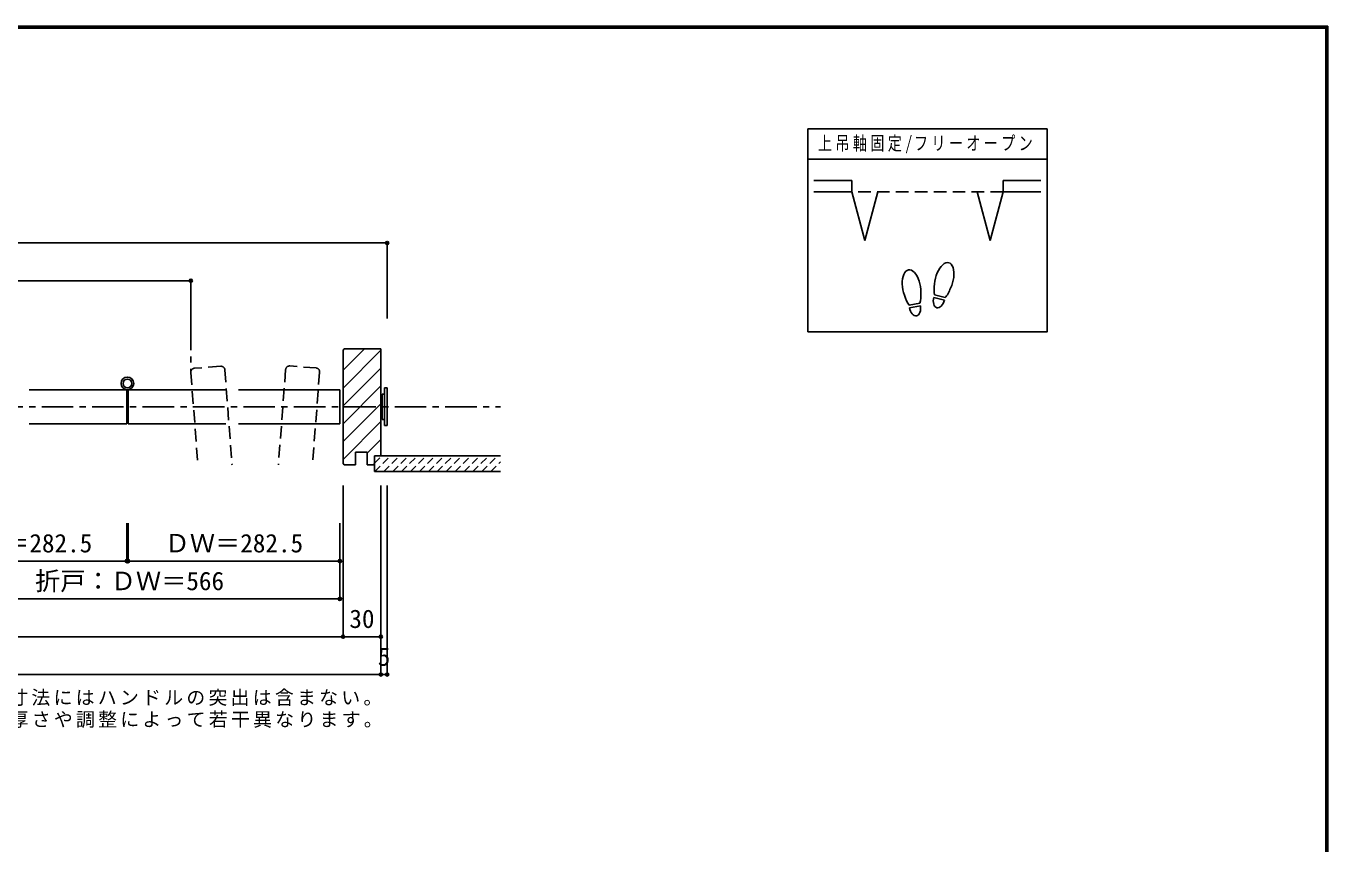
# Model space of a CAD drawing. Units: millimetres at full size, sheet at 1:5. Extents: x -973 to 977, y -718 to 696.
# Drawn here: x -56 to 977, y 47 to 696 of the extents above; entities that cross this region are included whole.
import ezdxf
from ezdxf.enums import TextEntityAlignment as Align

# ---------------------------------------------------------------- set-up
doc = ezdxf.new("R2010")
doc.units = ezdxf.units.MM
doc.header["$LTSCALE"] = 5
doc.header["$PDMODE"] = 32
doc.header["$PDSIZE"] = 2.5
for name, pattern in [('CHAIN1', [8, 5, -1, 1, -1]), ('DASHED1', [1.8, 1.2, -0.6]), ('DASHED2', [3, 2, -1])]:
    doc.linetypes.add(name, pattern=pattern)
for name, color, linetype in [('0-1_通り芯', 4, 'CHAIN1'), ('0-3_仕上げ', 2, 'Continuous'), ('0-4_枠', 3, 'Continuous'), ('0-6_扉', 6, 'Continuous'), ('0-7_金物', 7, 'Continuous'), ('0-8_戸当り', 3, 'Continuous'), ('0-A_文字', 7, 'Continuous'), ('0-B_寸法', 7, 'Continuous'), ('0-C_ハッチ', 4, 'Continuous'), ('F-1_枠', 6, 'Continuous')]:
    doc.layers.add(name, color=color, linetype=linetype)
doc.styles.add('ＭＳ ゴシック', font='')
doc.styles.get('ＭＳ ゴシック').set_extended_font_data('MS Gothic')

msp = doc.modelspace()

# ---------------------------------------------------------------- linework, layer by layer
at = {"layer": '0-1_通り芯'}
for p, q in [((74.868, 463.658), (74.868, 421.422)), ((-603.448, 393.658), (320.552, 393.658))]:
    msp.add_line(p, q, dxfattribs=at)
at = {"layer": '0-3_仕上げ'}
for p, q in [((220.552, 354.658), (320.552, 354.658)), ((220.552, 342.158), (220.552, 354.658)), ((220.552, 342.158), (320.552, 342.158))]:
    msp.add_line(p, q, dxfattribs=at)
at = {"layer": '0-4_枠'}
for p, q in [((196.552, 439.658), (195.552, 438.658)), ((195.552, 438.658), (195.552, 348.658)), ((196.552, 439.658), (225.552, 439.658)), ((225.552, 439.658), (225.552, 354.658)), ((205.552, 357.658), (214.552, 357.658)), ((205.552, 357.658), (205.552, 347.658)), ((214.552, 357.658), (214.552, 347.658)), ((220.552, 354.658), (225.552, 354.658)), ((220.552, 354.658), (220.552, 347.658)), ((195.552, 348.658), (196.552, 347.658)), ((196.552, 347.658), (205.552, 347.658)), ((214.552, 347.658), (220.552, 347.658))]:
    msp.add_line(p, q, dxfattribs=at)
at = {"layer": '0-6_扉', "color": 2, "linetype": 'DASHED2'}
for p, q in [((98.572, 425.777), (77.632, 424.186)), ((174.179, 424.413), (153.24, 426.004)), ((74.868, 420.967), (80.44, 347.658)), ((101.791, 423.013), (107.518, 347.658)), ((150.021, 423.24), (144.277, 347.658)), ((176.944, 421.194), (171.355, 347.658))]:
    msp.add_line(p, q, dxfattribs=at)
at = {"layer": '0-6_扉'}
for p, q in [((-53.448, 407.158), (24.052, 407.158)), ((24.052, 407.158), (24.052, 380.158)), ((25.052, 407.158), (102.552, 407.158)), ((25.052, 407.158), (25.052, 380.158)), ((112.552, 407.158), (193.052, 407.158)), ((193.052, 407.158), (193.052, 380.158)), ((193.052, 407.158), (193.052, 380.158)), ((-53.448, 380.158), (24.052, 380.158)), ((25.052, 380.158), (102.552, 380.158)), ((112.552, 380.158), (193.052, 380.158))]:
    msp.add_line(p, q, dxfattribs=at)
at = {"layer": '0-6_扉', "color": 2, "linetype": 'DASHED2'}
for centre, start, end in [((77.86, 421.194), 94.34602, 184.34602), ((98.799, 422.786), 4.34602, 94.34602), ((153.013, 423.013), 85.65398, 175.65398), ((173.952, 421.422), 355.65398, 85.65398)]:
    msp.add_arc(centre, 3, start, end, dxfattribs=at)
at = {"layer": '0-7_金物'}
for p, q in [((226.552, 383.658), (226.552, 403.658)), ((228.552, 403.658), (226.552, 403.658)), ((230.552, 408.658), (228.552, 408.658)), ((228.552, 378.658), (228.552, 408.658)), ((230.552, 378.658), (230.552, 408.658)), ((225.552, 402.658), (226.552, 402.658)), ((226.552, 384.658), (225.552, 384.658)), ((228.552, 383.658), (226.552, 383.658)), ((230.552, 378.658), (228.552, 378.658))]:
    msp.add_line(p, q, dxfattribs=at)
at = {"layer": '0-8_戸当り', "color": 2}
for p, q in [((599.041, 573.251), (569.041, 573.251)), ((599.041, 573.251), (599.041, 564.251)), ((719.041, 573.251), (719.041, 564.251)), ((719.041, 573.251), (749.041, 573.251)), ((599.041, 564.251), (569.041, 564.251)), ((609.394, 525.614), (599.041, 564.251)), ((609.394, 525.614), (619.747, 564.251)), ((698.336, 564.251), (708.689, 525.614)), ((719.041, 564.251), (708.689, 525.614)), ((719.041, 564.251), (749.041, 564.251))]:
    msp.add_line(p, q, dxfattribs=at)
at = {"layer": '0-8_戸当り', "color": 7, "linetype": 'DASHED2'}
msp.add_line((719.041, 564.251), (599.041, 564.251), dxfattribs=at)
at = {"layer": '0-8_戸当り'}
for p, q in [((653.066, 475.878), (644.42, 474.353)), ((672.534, 478.206), (664.053, 480.478)), ((673.077, 480.235), (664.597, 482.507)), ((653.431, 473.81), (644.785, 472.285))]:
    msp.add_line(p, q, dxfattribs=at)
for centre, major_axis, ratio, start_param, end_param in [((672.322, 494.378), (3.644, 13.601), 0.5, 4.34059143, 8.22577918), ((646.405, 488.377), (-2.445, 13.867), 0.5, 4.34059143, 8.22577918), ((672.218, 493.989), (4.416, 16.48), 0.4, 1.85063327, 2.44287679), ((672.218, 493.989), (4.416, 16.48), 0.4, 3.84030852, 4.43255203), ((646.475, 487.981), (-2.963, 16.802), 0.4, 1.85063327, 2.44287679), ((646.475, 487.981), (-2.963, 16.802), 0.4, 3.84030852, 4.43255203), ((668.294, 479.342), (1.894, 7.067), 0.6, 1.57079633, 4.71238898), ((649.108, 473.047), (-1.27, 7.205), 0.6, 1.57079633, 4.71238898)]:
    msp.add_ellipse(centre, major_axis=major_axis, ratio=ratio, start_param=start_param, end_param=end_param, dxfattribs=at)
at = {"layer": '0-A_文字', "color": 3}
for p, q in [((564.041, 614.167), (564.041, 453.167)), ((754.041, 614.167), (564.041, 614.167)), ((754.041, 590.167), (564.041, 590.167))]:
    msp.add_line(p, q, dxfattribs=at)
msp.add_lwpolyline([(754.041, 614.167), (754.041, 453.167), (564.041, 453.167)], dxfattribs=at)
at = {"layer": '0-A_文字'}
for radius in [5, 3.5]:
    msp.add_circle((24.552, 412.158), radius, dxfattribs=at)
at = {"layer": '0-B_寸法', "color": 4}
for p, q in [((-513.448, 523.658), (230.552, 523.658)), ((230.552, 523.658), (230.552, 463.658)), ((-357.765, 493.658), (74.868, 493.658)), ((74.868, 493.658), (74.868, 463.658)), ((195.552, 211.158), (195.552, 331.158)), ((225.552, 181.158), (225.552, 331.158)), ((230.552, 181.158), (230.552, 331.158)), ((24.052, 271.158), (24.052, 301.158)), ((25.052, 271.158), (25.052, 301.158)), ((193.052, 241.158), (193.052, 301.158)), ((-140.448, 271.158), (24.052, 271.158)), ((25.052, 271.158), (193.052, 271.158)), ((-140.448, 241.158), (193.052, 241.158)), ((-478.448, 211.158), (195.552, 211.158)), ((195.552, 211.158), (225.552, 211.158)), ((-508.448, 181.158), (225.552, 181.158)), ((225.552, 181.158), (230.552, 181.158))]:
    msp.add_line(p, q, dxfattribs=at)
at = {"layer": '0-B_寸法'}
for p in [(230.552, 523.658), (74.868, 493.658), (24.052, 271.158), (25.052, 271.158), (193.052, 271.158), (193.052, 241.158), (195.552, 211.158), (225.552, 211.158), (225.552, 181.158), (230.552, 181.158)]:
    msp.add_point(p, dxfattribs=at)
at = {"layer": '0-C_ハッチ'}
for p, q in [((212.586, 439.658), (195.552, 422.623)), ((225.552, 438.481), (195.552, 408.481)), ((225.552, 424.339), (195.552, 394.339)), ((195.552, 380.197), (225.552, 410.197)), ((195.552, 366.055), (225.552, 396.055)), ((225.552, 381.913), (195.552, 351.913)), ((225.552, 367.77), (214.552, 356.77)), ((220.552, 348.628), (219.581, 347.658))]:
    msp.add_line(p, q, dxfattribs=at)
at = {"layer": '0-C_ハッチ', "linetype": 'DASHED1'}
for p, q in [((220.552, 348.979), (226.23, 354.658)), ((220.801, 342.158), (233.301, 354.658)), ((227.872, 342.158), (240.372, 354.658)), ((234.943, 342.158), (247.443, 354.658)), ((242.014, 342.158), (254.514, 354.658)), ((249.085, 342.158), (261.585, 354.658)), ((256.157, 342.158), (268.657, 354.658)), ((263.228, 342.158), (275.728, 354.658)), ((270.299, 342.158), (282.799, 354.658)), ((277.37, 342.158), (289.87, 354.658)), ((284.441, 342.158), (296.941, 354.658)), ((291.512, 342.158), (304.012, 354.658)), ((298.583, 342.158), (311.083, 354.658)), ((305.654, 342.158), (318.154, 354.658)), ((312.725, 342.158), (320.552, 349.984))]:
    msp.add_line(p, q, dxfattribs=at)
at = {"layer": 'F-1_枠'}
for p, q in [((-973.347, 695.833), (976.653, 695.833)), ((-973.347, 695), (976.653, 695)), ((-973.347, 694.167), (976.653, 694.167)), ((974.986, 695.833), (974.986, -700.833)), ((975.82, 695.833), (975.82, -700.833)), ((976.653, 695.833), (976.653, -700.833))]:
    msp.add_line(p, q, dxfattribs=at)

# ---------------------------------------------------------------- texts
at = {"layer": '0-A_文字', "char_height": 11, "attachment_point": 7, "style": 'ＭＳ ゴシック'}
for s, insert in [('\\T1.23;\\W0.75;上吊軸固定/フリーオープン', (572.166, 594.667)), ('\\T1.17;※有効開口寸法にはハンドルの突出は含まない。', (-156.949, 156.158)), ('\\T1.17;※有効開口寸法は扉の厚さや調整によって若干異なります。', (-244.449, 138.658))]:
    msp.add_mtext(s, dxfattribs=dict(at, insert=insert))
at = {"layer": '0-B_寸法', "style": 'ＭＳ ゴシック'}
for s, p in [('ＤＷ＝282.5', (-113.198, 273.658)), ('ＤＷ＝282.5', (54.052, 273.658)), ('折戸：ＤＷ＝566', (-48.698, 243.658)), ('30', (200.552, 213.658)), ('5', (223.052, 183.658))]:
    msp.add_text(s, height=14.66, dxfattribs=at).set_placement(p, align=Align.BOTTOM_LEFT)

doc.saveas('drawing.dxf')
